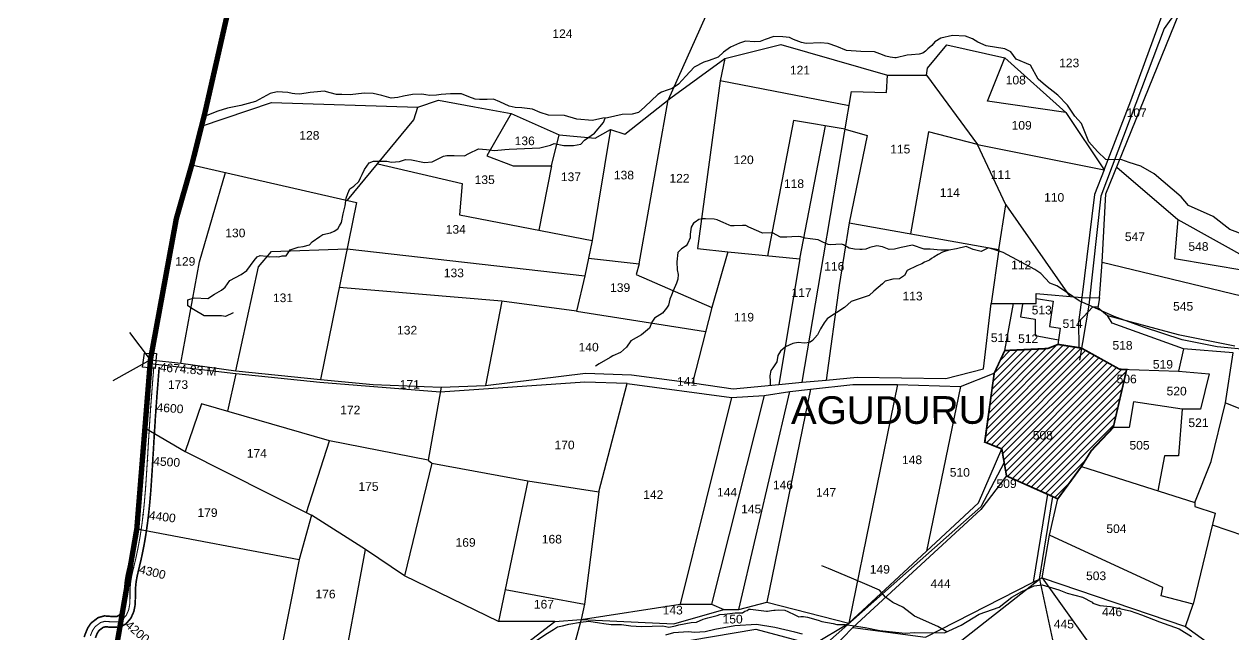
# Model space of a CAD drawing. Header units: inches. Extents: x 201585 to 225365, y 1598878 to 1613111.
# Drawn here: x 207252 to 209492, y 1607936 to 1609067 of the extents above; entities that cross this region are included whole.
import ezdxf
from ezdxf.enums import TextEntityAlignment as Align

# ---------------------------------------------------------------- set-up
doc = ezdxf.new("R2010")
doc.units = ezdxf.units.IN
doc.header["$LTSCALE"] = 15
doc.header["$MEASUREMENT"] = 0
doc.linetypes.add('DASHED2', pattern=[0.375, 0.25, -0.125])
doc.linetypes.add('HIDDEN2', pattern=[0.1875, 0.125, -0.0625])
for name, color, linetype in [('CANAL1', 7, 'Continuous'), ('CHANAGE', 1, 'Continuous'), ('PLOT', 7, 'Continuous'), ('PLOTS', 7, 'Continuous'), ('PLOTS NO', 7, 'Continuous'), ('ROAD', 1, 'Continuous'), ('STREAM', 4, 'Continuous'), ('VILLAGE BOUNDARY STONES', 1, 'Continuous'), ('VILLAGE BOUNDRY', 5, 'Continuous')]:
    doc.layers.add(name, color=color, linetype=linetype)
doc.styles.get("Standard").update_dxf_attribs({"font": 'arial.ttf'})

msp = doc.modelspace()

# ---------------------------------------------------------------- hatches: boundary and pattern name
at = {"layer": 'ROAD'}
h = msp.add_hatch(dxfattribs=at)
h.set_pattern_fill('ANSI31', color=30, scale=71.857208, angle=0.0563)
h.set_pattern_definition([(45.0563, (209817.5645, 1606556.82), (-6.35758, 6.345095), [])])
h.paths.add_polyline_path([(209167.4, 1608186.8), (209211.5, 1608247), (209229.3, 1608275.7), (209270.4, 1608319.2), (209295.2, 1608426.6), (209282.2, 1608427), (209211.4, 1608466.3), (209167.9, 1608473.1), (209149.1, 1608465.5), (209069.3, 1608461.7), (209049.8, 1608419.8), (209032.1, 1608292.1), (209063.8, 1608279.2), (209072.6, 1608229.2)])

# ---------------------------------------------------------------- linework, layer by layer
at = {"layer": 'CANAL1', "color": 200, "linetype": 'ByBlock', "ltscale": 40, "const_width": 3}
for points in [[(207363.4, 1607930.4), (207365.5, 1607936.3), (207370, 1607947.2), (207376, 1607956.2), (207389.2, 1607966.4), (207400.6, 1607969.7), (207415.3, 1607968.6), (207424.1, 1607968.5), (207428.2, 1607970.8), (207433, 1607976.3), (207436.3, 1607983.8), (207437.9, 1607992.3), (207438.3, 1608002.1), (207438.3, 1608012.8), (207438.4, 1608020.9), (207439.9, 1608035.5), (207441.8, 1608046.5), (207444.2, 1608057), (207447.8, 1608071.8), (207449.1, 1608077.5), (207451.3, 1608087.6), (207453.4, 1608097.8), (207455.3, 1608108), (207457.1, 1608118.3), (207458.7, 1608128.6), (207460.2, 1608138.9), (207461, 1608144.5), (207462.8, 1608159.6), (207463.9, 1608170), (207464.9, 1608180.4), (207465.9, 1608190.8), (207466.7, 1608201.3), (207467.5, 1608211.7), (207468.3, 1608222.2), (207468.9, 1608232.7), (207469.6, 1608243.5), (207470.3, 1608253.7), (207470.9, 1608264.2), (207471.5, 1608274.8), (207472.1, 1608285.3), (207472.8, 1608295.8), (207473.4, 1608306.4), (207474, 1608316.9), (207474.7, 1608327.4), (207475.4, 1608338), (207475.7, 1608343.3), (207476.8, 1608359.1), (207477.6, 1608369.6), (207478.4, 1608380.2), (207479.2, 1608390.7), (207480, 1608401.2), (207480.9, 1608411.7), (207481.7, 1608422.3), (207482.5, 1608432.8)], [(207384.2, 1607929.1), (207387.8, 1607937.8), (207390.8, 1607942.5), (207398.4, 1607948.3), (207402.6, 1607949.5), (207414.5, 1607948.6), (207429.1, 1607948.5), (207440.9, 1607954.9), (207450, 1607965.5), (207455.5, 1607977.9), (207457.8, 1607990), (207458.3, 1608001.7), (207458.3, 1608012.7), (207458.4, 1608019.8), (207459.7, 1608032.7), (207461.4, 1608042.5), (207463.7, 1608052.5), (207467.2, 1608067.2), (207468.6, 1608073), (207470.9, 1608083.5), (207473, 1608094), (207475, 1608104.5), (207476.8, 1608115), (207478.5, 1608125.6), (207480, 1608136.2), (207480.8, 1608142), (207482.7, 1608157.3), (207483.8, 1608167.9), (207484.9, 1608178.5), (207485.8, 1608189.1), (207486.7, 1608199.7), (207487.5, 1608210.3), (207488.2, 1608220.8), (207488.9, 1608231.4), (207489.6, 1608242.2), (207490.2, 1608252.5), (207490.8, 1608263), (207491.5, 1608273.6), (207492.1, 1608284.1), (207492.7, 1608294.6), (207493.3, 1608305.1), (207494, 1608315.7), (207494.7, 1608326.2), (207495.3, 1608336.7), (207495.7, 1608342), (207496.8, 1608357.7), (207497.6, 1608368.1), (207498.3, 1608378.6), (207499.1, 1608389.1), (207500, 1608399.7), (207500.8, 1608410.2), (207501.6, 1608420.7), (207502.5, 1608431.2)]]:
    msp.add_lwpolyline(points, dxfattribs=at)
at = {"layer": 'CANAL1', "color": 1, "linetype": 'HIDDEN2', "ltscale": 40, "const_width": 2}
msp.add_lwpolyline([(207374.8, 1607932.7), (207378.9, 1607942.5), (207383.4, 1607949.4), (207393.8, 1607957.4), (207401.6, 1607959.6), (207414.9, 1607958.6), (207426.6, 1607958.5), (207434.6, 1607962.9), (207441.5, 1607970.9), (207445.9, 1607980.9), (207447.8, 1607991.2), (207448.3, 1608001.9), (207448.3, 1608012.8), (207448.4, 1608020.3), (207449.8, 1608034.1), (207451.6, 1608044.5), (207453.9, 1608054.8), (207457.5, 1608069.5), (207458.9, 1608075.3), (207461.1, 1608085.5), (207463.2, 1608095.9), (207465.2, 1608106.3), (207467, 1608116.7), (207468.6, 1608127.1), (207470.1, 1608137.5), (207470.9, 1608143.2), (207472.7, 1608158.5), (207473.9, 1608169), (207474.9, 1608179.5), (207475.8, 1608190), (207476.7, 1608200.5), (207477.5, 1608211), (207478.2, 1608221.5), (207478.9, 1608232.1), (207479.6, 1608242.8), (207480.2, 1608253.1), (207480.9, 1608263.6), (207481.5, 1608274.2), (207482.1, 1608284.7), (207482.7, 1608295.2), (207483.4, 1608305.8), (207484, 1608316.3), (207484.7, 1608326.8), (207485.4, 1608337.3), (207485.7, 1608342.7), (207486.8, 1608358.4), (207487.6, 1608368.9), (207488.4, 1608379.4), (207489.2, 1608389.9), (207490, 1608400.4), (207490.8, 1608411), (207491.7, 1608421.5), (207492.5, 1608432)], dxfattribs=at)
at = {"layer": 'CHANAGE'}
for p in [(207486.7, 1608357.4), (207480.5, 1608257.6), (207472.7, 1608157.9), (207455.1, 1608059.5), (207435.2, 1607963.6)]:
    msp.add_point(p, dxfattribs=at)
at = {"layer": 'PLOT'}
for points in [[(209244.6, 1608559.2), (209249.6, 1608625.8), (209256.8, 1608752.1), (209400, 1609105.4), (209506.7, 1609228.9), (209517.8, 1609409.7), (209675.4, 1609361.6), (209671.2, 1609342.8), (209746.7, 1609313.7), (209934.7, 1609256.8), (209839.4, 1609029.3), (209807.7, 1608930.2), (209912.1, 1608875.7), (209887.9, 1608829.2), (209748.5, 1608865.8), (209735, 1608880.9), (209748.7, 1608953.6), (209787, 1609044.8), (209839, 1609028.2)], [(209253.5, 1608796.6), (209302.9, 1608924.7), (209369.4, 1609107.2), (209268.6, 1609147.2), (209410.9, 1609133), (209477.9, 1609248.8), (209455.6, 1609267.1), (209315.5, 1609271.9), (209290.1, 1609310.1), (209214.8, 1609317), (209210.2, 1609292.8), (209287.8, 1609247.1), (209246.4, 1609160), (209268.6, 1609147.2)], [(207648.2, 1609204.6), (207724.6, 1609184.3), (207948.1, 1609174.8), (208047.7, 1609168.4), (208161.3, 1609161.1), (208255.1, 1609169.9), (208342.3, 1609177.1), (208464.1, 1609186.7), (208565.7, 1609194.6), (208445.8, 1608926.7)], [(207580.9, 1608877.7), (207710.8, 1608922), (207981.7, 1608913), (208019.8, 1608925.8), (208086.7, 1608913.6), (208154.4, 1608901.2), (208243.5, 1608861.5), (208310.2, 1608855.8), (208338.8, 1608871.7), (208365.3, 1608862.8), (208450.6, 1608930.5), (208550.8, 1609003.3), (208654.1, 1609029.5), (208852, 1608972.2), (208924, 1608972.5), (208926.2, 1608985.4), (208961.8, 1609028.8), (209069.2, 1609004.6), (209182.5, 1608903.3), (209253.5, 1608796.6), (209235.9, 1608751.1), (209212, 1608560)], [(208550.8, 1609003.3), (208542, 1608961.9), (208500.2, 1608650.7), (208556.3, 1608645), (208526.2, 1608541.4)], [(209182.5, 1608903.3), (209037.2, 1608924.4), (209069.2, 1609004.6)], [(208780.8, 1608915.6), (208542, 1608961.9)], [(208694.1, 1608402.8), (208733.5, 1608635.7), (208785.2, 1608941.9), (208850.4, 1608940), (208852, 1608972.2)], [(208924, 1608972.5), (209018.8, 1608843.9)], [(207851.3, 1608740.3), (207974.4, 1608889.3), (207981.7, 1608913)], [(208391.9, 1608622.3), (208445.8, 1608926.7)], [(208154.4, 1608901.2), (208109.7, 1608823), (208158.6, 1608804.1), (208229.2, 1608804.2), (208243.5, 1608861.5)], [(208773.4, 1608872.2), (208677.7, 1608888.4), (208629.8, 1608637.6)], [(208338.8, 1608871.7), (208304.6, 1608666.1)], [(208689.7, 1608631.5), (208736.9, 1608878.4)], [(208773.4, 1608872.2), (208814.3, 1608860.6), (208780.8, 1608698.5), (209058.2, 1608649.3), (209071.6, 1608732.1), (209018.8, 1608843.9), (208928.1, 1608867.5), (208894.6, 1608678.3)], [(209018.8, 1608843.9), (209253.5, 1608796.6)], [(207562.9, 1608806.4), (207868, 1608736.5), (207801.3, 1608408.1)], [(207907.3, 1608808.1), (208064, 1608771.7), (208059.1, 1608713.7), (208304.6, 1608666.1), (208291.3, 1608600.2)], [(208229.2, 1608804.2), (208206.1, 1608685.2)], [(209276.9, 1608801.6), (209390.3, 1608704.8), (209526.4, 1608629), (209516, 1608610.2), (209660.1, 1608556.4), (209660.2, 1608515.4), (209708.5, 1608508), (209722.4, 1608490.5), (209727.3, 1608444.2)], [(207542.8, 1608438.2), (207577.1, 1608626.1), (207625.2, 1608792.1)], [(209071.6, 1608732.1), (209189.6, 1608562)], [(208780.8, 1608698.5), (208762.5, 1608582.2), (208738.4, 1608406.6)], [(209390.3, 1608704.8), (209384, 1608632.2), (209516, 1608610.2)], [(207644.6, 1608423.9), (207686.2, 1608616.8), (207710.3, 1608645.5), (207850.5, 1608650.3)], [(207850.5, 1608650.3), (208291.3, 1608600.2), (208275.8, 1608534.7), (208137.4, 1608553), (207835.9, 1608578.5)], [(208556.3, 1608645), (208689.7, 1608631.5), (208650.9, 1608398.8)], [(209058.2, 1608649.3), (209044.4, 1608549.1)], [(208298, 1608633.2), (208391.9, 1608622.3), (208386.2, 1608602.5), (208526.2, 1608541.4), (208490.7, 1608401.8)], [(209249.6, 1608625.5), (209508.2, 1608563.3), (209516, 1608610.2)], [(208024.8, 1608393.9), (208107.1, 1608396.7), (208292.7, 1608420.1), (208377.8, 1608416.7), (208494.4, 1608401.4), (208566.1, 1608390.8), (208650.9, 1608398.8), (208694.1, 1608402.8), (208738.4, 1608406.6), (208795.7, 1608412.4), (208960, 1608409.9), (209029.7, 1608428), (209044.4, 1608549.1), (209127.3, 1608549.2), (209127.3, 1608567.5), (209212, 1608560), (209244.6, 1608559.2), (209241.6, 1608541.4), (209259.9, 1608526.8), (209390.9, 1608491.4), (209495.7, 1608470.5)], [(208137.4, 1608553), (208107.1, 1608396.7)], [(208987.6, 1608395.2), (209049.8, 1608419.8), (209069.3, 1608461.7), (209085.8, 1608549.1)], [(209127.3, 1608558.4), (209159.3, 1608553.6), (209152.3, 1608506.4), (209172.1, 1608503.5), (209169.2, 1608481.6)], [(209212, 1608560), (209206.2, 1608514.2), (209232.8, 1608542.9), (209241.8, 1608542.9)], [(208275.8, 1608534.7), (208514.9, 1608496.9)], [(209102.3, 1608547.8), (209098.7, 1608524), (209125.8, 1608519.9), (209125.7, 1608489.5), (209169.2, 1608481.6), (209167.8, 1608472.8), (209149.1, 1608465.5), (209069.3, 1608461.7)], [(209400.8, 1608465.1), (209268.3, 1608512.3), (209259.9, 1608526.8)], [(209206.2, 1608514.2), (209206.7, 1608467.1)], [(209492.6, 1608457.4), (209400.8, 1608465.1), (209391.5, 1608423.8), (209448.1, 1608418.6), (209432, 1608353.2), (209397.8, 1608353.2), (209307.8, 1608366.6), (209299.9, 1608319.3), (209270.4, 1608319.2), (209229.3, 1608275.7), (209211.5, 1608247), (209167.4, 1608186.8), (209072.6, 1608229.2)], [(209167.8, 1608472.8), (209211.2, 1608466.4), (209282.2, 1608427), (209391.5, 1608423.8)], [(207486.2, 1608444.7), (207542.8, 1608438.2), (207644.6, 1608423.9), (207801.3, 1608408.1), (207899.1, 1608398.5), (208024.8, 1608393.9), (208000.6, 1608258.7), (207818.2, 1608294.2)], [(209421.8, 1608180), (209452.1, 1608255.9), (209478.5, 1608364.5), (209492.6, 1608457.4)], [(208317.1, 1608199.5), (208369.5, 1608400.9), (208291.3, 1608402.8), (208023.2, 1608384.5), (207800.1, 1608402.3), (207644.5, 1608418.7), (207485.6, 1608437.1)], [(207644.5, 1608418.7), (207629.1, 1608349.1)], [(209049.8, 1608419.8), (209032.1, 1608292.1), (209063.8, 1608279.2)], [(209295.2, 1608426.6), (209270.4, 1608319.2)], [(208369.5, 1608400.9), (208563, 1608374.4), (208623.4, 1608378.6), (208671.1, 1608386.1), (208709.3, 1608390.2), (208787.8, 1608398.5), (208870.4, 1608398.6), (208987.6, 1608395.2), (208924.2, 1608089.7)], [(208870.4, 1608398.6), (208780.6, 1607956.4)], [(208563, 1608374.4), (208467.9, 1607991.2)], [(208623.4, 1608378.6), (208525.6, 1607991.3)], [(208576.4, 1607981.7), (208671.1, 1608386.1)], [(208709.3, 1608390.2), (208628.4, 1607995.2)], [(207775.1, 1608161.3), (207818.2, 1608294.2), (207580.7, 1608363.2), (207550.5, 1608274.7)], [(209397.8, 1608353.2), (209391, 1608266.6), (209365.2, 1608266.5), (209352.9, 1608201.9)], [(209478.5, 1608364.5), (209654.7, 1608295.1), (209594.4, 1608090.8)], [(207476.1, 1608318.6), (207550.5, 1608274.7), (207784.6, 1608156.5), (207762.1, 1608074.5)], [(207607.5, 1606760.1), (207807.1, 1606926.5), (207870.6, 1606987.3), (208015.5, 1607087.6), (208111.8, 1607160.3), (208235.3, 1607274.2), (208335.1, 1607374.3), (208425.4, 1607460.2), (208482.2, 1607525), (208513.2, 1607580.4), (208536.8, 1607621.6), (208606.3, 1607696.8), (208657.9, 1607804), (208700.6, 1607878.5), (208714.3, 1607916.4), (208780.6, 1607956.4), (208924.2, 1608089.7), (209020.6, 1608179.1), (209063.8, 1608279.2)], [(208000.6, 1608258.7), (208007.7, 1608252.6), (207956.9, 1608044.1), (207884.9, 1608093), (207784.6, 1608156.5)], [(209063.8, 1608279.2), (209072.6, 1608229.2)], [(208007.7, 1608252.6), (208185.5, 1608220.1), (208131, 1607959.1)], [(209211.5, 1608247), (209421.8, 1608180), (209421.4, 1608172.4), (209458.9, 1608160.4), (209418.6, 1607991.4)], [(209072.6, 1608229.2), (209025.2, 1608167), (208787.8, 1607948.4), (208711.5, 1607869.1), (208670.8, 1607796.5), (208618.5, 1607699.1), (208541.5, 1607614.7), (208491.9, 1607523.1), (208428.5, 1607451.8), (208276.8, 1607297.9), (208197.2, 1607219.8), (208113.7, 1607140.4), (208039.7, 1607093.4), (207885.3, 1606985.4), (207786.7, 1606898.3), (207718.8, 1606843.4), (207605.1, 1606750), (207567.9, 1606711.7), (207496.1, 1606658.5), (207434.7, 1606600.7)], [(208185.5, 1608220.1), (208317.1, 1608199.5), (208290.3, 1607991.7)], [(209148.6, 1608195.3), (209122.1, 1608032.1)], [(209404.4, 1607949.9), (209418.6, 1607991.4), (209359.3, 1608006.8), (209362.3, 1608022.1), (209152.3, 1608119.6), (209167.4, 1608186.8)], [(207461, 1608131.4), (207762.1, 1608074.5), (207676.1, 1607642.5)], [(209453.8, 1608138.8), (209685.7, 1608059.6), (209596.6, 1607813.7)], [(209138.6, 1608040.2), (209152.3, 1608119.6)], [(207717.5, 1607850.5), (207836.2, 1607829.7), (207884.9, 1608093)], [(208235.5, 1607959.5), (208131, 1607959.1), (207956.9, 1608044.1)], [(208787.8, 1607948.4), (208922.4, 1607930.2), (209119.4, 1608030.7), (209138.6, 1608040.2), (209404.4, 1607949.9), (209591.7, 1607814.3), (209864.1, 1607778.7), (209940.7, 1607714.3), (210003.1, 1607712.1), (210027.4, 1607735.1), (210073.2, 1607783.1), (210133, 1607783.1), (210162, 1607691.7), (210236.8, 1607691.7), (210223.9, 1607637.5), (210378, 1607610.5), (210432.3, 1607601)], [(209138.6, 1608040.2), (209264, 1607865)], [(208143.5, 1608018.6), (208290.3, 1607991.7), (208284.1, 1607963.1)], [(208284.1, 1607963.1), (208467.9, 1607991.2), (208525.6, 1607991.3), (208548.5, 1607981.7), (208576.4, 1607981.7), (208628.4, 1607995.2), (208780.6, 1607956.4)], [(208284.1, 1607963.1), (208456, 1607954.9), (208548.5, 1607981.7)], [(207676.1, 1607642.5), (207768.7, 1607764.7), (207858.1, 1607792.1), (208006.8, 1607752.6), (208036.5, 1607767.2), (208099.5, 1607854.6), (208235.5, 1607959.5), (208284.1, 1607963.1), (208272.8, 1607920), (208217.8, 1607899.1)], [(208272.8, 1607920), (208312.7, 1607917.5), (208321, 1607912.8), (208378.8, 1607917.5), (208487.7, 1607924.5), (208608.2, 1607945.3), (208714.3, 1607916.4)]]:
    msp.add_lwpolyline(points, dxfattribs=at)
at = {"layer": 'ROAD'}
for points in [[(209493.1, 1609271.4), (209482, 1609223.2), (209364.8, 1609059.2), (209247.3, 1608748.1), (209224.8, 1608546), (209207.8, 1608444.2)], [(209068.2, 1608254.2), (209025.2, 1608171.9), (208740.9, 1607920.5), (208687.4, 1607846.7), (208653.3, 1607774.7), (208611.5, 1607695.7), (208589.2, 1607671.9), (208487.4, 1607524), (208428.8, 1607457.3), (208113.8, 1607148), (207907.2, 1607006.2), (207865.9, 1606976.8), (207713.9, 1606844.1), (207491, 1606660.7), (207357.5, 1606541), (207252.2, 1606449.6)], [(208007.1, 1605199.5), (208052.8, 1605367.4), (208094.3, 1605487.9), (208164.3, 1605776.6), (208178.8, 1605812.8), (208195.5, 1605885.6), (208235.4, 1606035.8), (208288.1, 1606238.6), (208312.3, 1606381.4), (208369.9, 1606446), (208450.6, 1606678.9), (208503.3, 1606880.1), (208553.1, 1606938.9), (208562.2, 1606973.2), (208576.9, 1607044.2), (208632.9, 1607231.6), (208731.7, 1607410.6), (208781.3, 1607547.5), (208854.2, 1607668.1), (208888, 1607753.5), (208972.2, 1607911.2), (209133.7, 1608037.8), (209158.4, 1608190.9)], [(209133.7, 1608037.8), (209158, 1607925.4)]]:
    msp.add_lwpolyline(points, dxfattribs=at)
at = {"layer": 'ROAD', "color": 30, "const_width": 3.08}
msp.add_lwpolyline([(209167.4, 1608186.8), (209211.5, 1608247), (209229.3, 1608275.7), (209270.4, 1608319.2), (209295.2, 1608426.6), (209282.2, 1608427), (209211.4, 1608466.3), (209167.9, 1608473.1), (209149.1, 1608465.5), (209069.3, 1608461.7), (209049.8, 1608419.8), (209032.1, 1608292.1), (209063.8, 1608279.2), (209072.6, 1608229.2)], close=True, dxfattribs=at)
at = {"layer": 'STREAM'}
for points in [[(209514.3, 1608675.9), (209486.6, 1608686), (209455.8, 1608710.3), (209409.5, 1608730.5), (209396.2, 1608746.9), (209346.1, 1608789.7), (209321.6, 1608803.4), (209299.8, 1608810.3), (209286, 1608815.6), (209256.7, 1608816.1), (209241.3, 1608831), (209225.3, 1608849), (209211.5, 1608882.5), (209199.2, 1608896.2), (209185.4, 1608916.9), (209167.8, 1608935.5), (209144.9, 1608953.5), (209131.1, 1608964.7), (209116.9, 1608991.1), (209090.6, 1609002.3), (209080.5, 1609015.6), (209069.2, 1609021.5), (209035, 1609026.8), (209019.5, 1609033.7), (209009.3, 1609039.6), (208996.5, 1609044.9), (208972.4, 1609046), (208951, 1609041.2), (208939.8, 1609034.2), (208933.9, 1609027.2), (208926.9, 1609021.4), (208922.7, 1609017.1), (208917.3, 1609013.3), (208910.4, 1609011.2), (208896.5, 1609010.1), (208888.4, 1609009.6), (208868.1, 1609004.7), (208865.4, 1609004.7), (208856.9, 1609005.8), (208848.8, 1609007.9), (208838.1, 1609011.7), (208828, 1609015.4), (208802.8, 1609016.4), (208775.8, 1609017.9), (208758.4, 1609025.8), (208741.9, 1609031.3), (208728.1, 1609032.3), (208701.6, 1609031.1), (208692.7, 1609032.7), (208677.8, 1609038.4), (208670.3, 1609042.1), (208658.1, 1609043.7), (208641.6, 1609044.2), (208625.2, 1609038.5), (208615.8, 1609035.1), (208605.6, 1609034.1), (208588.7, 1609035.5), (208577.6, 1609031.8), (208560.9, 1609024.2), (208548.1, 1609015), (208538.5, 1609005.9), (208521.4, 1608999.4), (208511.5, 1608996.7), (208493.6, 1608987), (208478.6, 1608970.4), (208465, 1608955.4), (208452.7, 1608947.5), (208443.5, 1608944.4), (208433.3, 1608940.9), (208426.7, 1608936.4), (208402.5, 1608913.6), (208390.5, 1608903.4), (208378.8, 1608900.3), (208360.6, 1608899.5), (208333.3, 1608893.2), (208324.6, 1608892.7), (208305.6, 1608888.2), (208276.3, 1608890.6), (208253.5, 1608897.8), (208224, 1608898.4), (208208.4, 1608903.2), (208194, 1608909.5), (208174.2, 1608912), (208162.3, 1608912.6), (208150.8, 1608914.9), (208133.5, 1608922.9), (208122.2, 1608927.6), (208110.1, 1608927), (208096.2, 1608927.3), (208087.9, 1608927.7), (208076.4, 1608932.1), (208062.8, 1608937.5), (208055.8, 1608937.9), (208042.4, 1608937.6), (208025.2, 1608936.4), (208016, 1608935.4), (208003.4, 1608934.8), (207996.4, 1608936.2), (207989.3, 1608937.3), (207972.1, 1608936.3), (207955, 1608933.7), (207944.9, 1608931.1), (207932.1, 1608929.8), (207915.3, 1608934.8), (207899.2, 1608938.4), (207882.4, 1608939.1), (207856.4, 1608936.2), (207840.9, 1608936.3), (207831.3, 1608936.4), (207819.4, 1608939.9), (207808.1, 1608942.5), (207795.5, 1608941.4), (207782.2, 1608940.2), (207763, 1608937.1), (207753.9, 1608937.6), (207748.9, 1608938.6), (207740.7, 1608940.3), (207720.9, 1608941.6), (207707.8, 1608938.6), (207680.8, 1608923.7), (207654, 1608916.4), (207629, 1608911.1), (207610.9, 1608905.6), (207593.5, 1608898.7), (207585.2, 1608895)], [(207639.4, 1608531.4), (207625.3, 1608524.7), (207618, 1608525.8), (207585.9, 1608525.8), (207566, 1608538), (207555.4, 1608544.4), (207555.4, 1608555.6), (207567.3, 1608559.6), (207592.5, 1608558.3), (207605.2, 1608566.1), (207617.9, 1608573.5), (207624.6, 1608579.3), (207633.1, 1608591.5), (207654.2, 1608602.6), (207664.9, 1608610), (207678.6, 1608628.5), (207683.8, 1608635.5), (207689.3, 1608638.1), (207701.2, 1608636.7), (207706.4, 1608635.6), (207719.7, 1608636.3), (207724.1, 1608635.6), (207730.4, 1608637.1), (207737.8, 1608637.1), (207745.2, 1608648.2), (207760, 1608653.4), (207769.3, 1608654.9), (207780.7, 1608657.5), (207785.9, 1608663.4), (207800.3, 1608673.4), (207805.5, 1608676.7), (207820, 1608680), (207826.8, 1608683.1), (207833.2, 1608687.2), (207836.7, 1608692.7), (207840.1, 1608699), (207843.4, 1608715.5), (207847.2, 1608730.3), (207848.6, 1608744.3), (207852.1, 1608753.2), (207855.8, 1608761.7), (207862.9, 1608766.8), (207872.5, 1608775.4), (207875.7, 1608782.1), (207878.7, 1608788), (207882.9, 1608797.2), (207891.4, 1608809.8), (207899.6, 1608812.7), (207924.1, 1608813), (207933, 1608811.2), (207947.5, 1608812.1), (207959.1, 1608815.8), (207970, 1608815.6), (207994.3, 1608810.6), (208008.4, 1608811.4), (208014.6, 1608814.7), (208029, 1608822.4), (208035.3, 1608823.6), (208043.3, 1608823.7), (208049.1, 1608823.4), (208068.1, 1608822.9), (208076.4, 1608827.1), (208094.2, 1608835.6), (208109.1, 1608834.5), (208123.7, 1608832.5), (208143, 1608834.3), (208150.7, 1608835), (208207.6, 1608837.9), (208227.8, 1608842.6), (208234.4, 1608845.4), (208252.1, 1608841.8), (208270.2, 1608842), (208283.6, 1608844.6), (208290.4, 1608852.1), (208309.3, 1608864.8), (208325.9, 1608884.9), (208328.9, 1608892.9)], [(208770.2, 1608658), (208766.5, 1608659.3), (208756.3, 1608658.6), (208747, 1608657.7), (208741.8, 1608658.1), (208732.3, 1608662.8), (208723.7, 1608667), (208708.5, 1608669), (208699.6, 1608670.2), (208691.6, 1608672.8), (208686.3, 1608673.5), (208674.8, 1608672.8), (208665.5, 1608671.8), (208654, 1608672.2), (208645.7, 1608676.1), (208640, 1608679.2), (208636.9, 1608680.1), (208620.5, 1608679.7), (208613.3, 1608682.2), (208595.1, 1608690.7), (208589.2, 1608693.5), (208583.5, 1608693.8), (208567.7, 1608693.1), (208561.8, 1608693.1), (208558.6, 1608694.3), (208547.3, 1608699.3), (208537.9, 1608703.6), (208536.1, 1608704.4), (208531, 1608705.4), (208514.5, 1608705.7), (208509.1, 1608705.9), (208502.4, 1608704.5), (208495.9, 1608700.1), (208492.5, 1608697.8), (208488.1, 1608690.5), (208486.4, 1608677.6), (208486.4, 1608670.7), (208482.3, 1608660.7), (208478.7, 1608655.9), (208470.4, 1608650.2), (208463.6, 1608643.4), (208461.9, 1608626), (208462, 1608611.6), (208463.9, 1608602.5), (208463.7, 1608594.2), (208461, 1608586.6), (208454.8, 1608572.5), (208451.7, 1608564.4), (208448.8, 1608557), (208446.2, 1608545.7), (208442.3, 1608540.5), (208435.1, 1608531), (208420, 1608521.8), (208415.1, 1608514.3), (208411.1, 1608503), (208396.4, 1608490.9), (208386, 1608485.1), (208376.6, 1608479.9), (208368.6, 1608468.2), (208357.4, 1608458.1), (208343.3, 1608452.1), (208338.2, 1608449.1), (208317.5, 1608436.9), (208310.8, 1608433)], [(209567.3, 1608459), (209462.8, 1608468.9), (209397.8, 1608481.5), (209326.4, 1608504.8), (209272.2, 1608524.7), (209207.3, 1608553.8), (209185.8, 1608568.5), (209165.5, 1608581.9), (209153, 1608586.9), (209136, 1608604.4), (209124.8, 1608612.1), (209066.1, 1608643.7), (209039.3, 1608652.1), (209025.3, 1608645.7), (209010.9, 1608648.9), (208997.7, 1608654.4), (208979.7, 1608650.4), (208965.7, 1608648), (208954.1, 1608644.4), (208946.1, 1608639.6), (208937.7, 1608634.8), (208933.3, 1608632.4), (208929.7, 1608629.2), (208920.5, 1608625.6), (208915.7, 1608622.4), (208906.2, 1608618.8), (208888.6, 1608610), (208883.8, 1608601.2), (208874.2, 1608594.8), (208861.8, 1608594), (208847.8, 1608590.4), (208842.6, 1608585.2), (208827, 1608571.6), (208817.8, 1608564), (208784.8, 1608552.6), (208772.1, 1608541.8), (208758.1, 1608532.2), (208748.1, 1608525.8), (208740.1, 1608520.6), (208734.9, 1608513.4), (208727.7, 1608502.3), (208722.1, 1608491.1), (208713.3, 1608480.3), (208708.9, 1608477.5), (208703, 1608476.3), (208698.2, 1608475.5), (208686.6, 1608476.7), (208676.6, 1608474.6), (208663, 1608468.6), (208653.8, 1608460.7), (208648.6, 1608452.3), (208646.7, 1608440.7), (208639.8, 1608429.4), (208636, 1608425), (208634, 1608414.8), (208634.8, 1608404.3), (208634.3, 1608396.9)], [(208965.7, 1608648), (208951, 1608648), (208931.1, 1608650), (208920, 1608650), (208898.4, 1608657.2), (208877.6, 1608652.7), (208865.2, 1608650), (208855.3, 1608649.1), (208842.8, 1608654), (208832, 1608655.7), (208819.4, 1608653.1), (208811.9, 1608649.6), (208804.9, 1608648.9), (208800.7, 1608648.9), (208790.7, 1608649.8), (208781, 1608651.7), (208770.2, 1608658)], [(208961.7, 1607940.4), (208945, 1607950.2), (208902.1, 1607969.2), (208880.6, 1607986.1), (208861.9, 1607994.6), (208848.4, 1608004.2), (208837.1, 1608017.7), (208809.9, 1608029.1), (208773.7, 1608044.3), (208742.5, 1608057.4), (208730.4, 1608062.5)], [(208196.9, 1607921.1), (208221.7, 1607937.6), (208233.2, 1607944.2), (208240.8, 1607949.2), (208250, 1607951.4), (208261.8, 1607954.6), (208283.3, 1607957.8), (208298.7, 1607960), (208318.6, 1607957), (208326.4, 1607955.8), (208339.9, 1607954), (208359.1, 1607953.5), (208376.3, 1607951.3), (208396.4, 1607950.1), (208435.5, 1607951.2), (208446.7, 1607949), (208459.3, 1607951.2), (208465.1, 1607953), (208488.5, 1607957.6), (208497.9, 1607958.2), (208510.6, 1607963.8), (208519.2, 1607966.2), (208536.2, 1607970.2), (208541.2, 1607972), (208549.9, 1607972.6), (208569.5, 1607975.4), (208583.3, 1607975.4), (208587.6, 1607978.4), (208591.8, 1607980), (208595, 1607982.2), (208598.4, 1607982), (208623, 1607979), (208627.6, 1607978.2), (208629.9, 1607978.4), (208637, 1607979.6), (208641.1, 1607980.2), (208643.9, 1607980.6), (208650.6, 1607980.9), (208661.7, 1607980.3), (208667.2, 1607977.8), (208680.1, 1607971.5), (208687.6, 1607968.2), (208691.6, 1607968.3), (208696.4, 1607968.3), (208703.5, 1607967.5), (208723.4, 1607962), (208730.2, 1607959.4), (208751.3, 1607955.5), (208758.4, 1607953.6), (208774.2, 1607953.7), (208810.9, 1607947.9), (208837.6, 1607942.7), (208884.9, 1607937.8), (208902.5, 1607938.8), (208957.7, 1607938.5), (208988.3, 1607952.6), (209021.9, 1607972.8), (209059.2, 1607986), (209082.7, 1608004.3), (209101, 1608015.1), (209123.5, 1608025.2), (209138.8, 1608027.5), (209169.5, 1608018.1), (209184.8, 1608011.6), (209213.2, 1608004.4), (209231.2, 1607995), (209232.5, 1607993.4), (209245.7, 1607989), (209265, 1607987.4), (209301.9, 1607979), (209322.4, 1607971.5), (209356, 1607958.8), (209392.2, 1607945.8), (209415.4, 1607931.5)], [(208694.7, 1607935.8), (208680.4, 1607939.6), (208643.2, 1607948.4), (208609, 1607953.8), (208569.3, 1607951.3), (208532.2, 1607944.5), (208514.2, 1607939.9), (208494.5, 1607939.1), (208483.2, 1607940.4), (208455.3, 1607938.5), (208440.6, 1607934.2)]]:
    msp.add_lwpolyline(points, dxfattribs=at)
at = {"layer": 'VILLAGE BOUNDARY STONES'}
msp.add_lwpolyline([(207475.5, 1608457.1), (207497.2, 1608456), (207495.1, 1608428.6), (207471.8, 1608430.8)], close=True, dxfattribs=at)
at = {"layer": 'VILLAGE BOUNDRY', "linetype": 'DASHED2', "ltscale": 8, "const_width": 10}
msp.add_lwpolyline([(207631, 1609095.4), (207587.2, 1608902.8), (207562.9, 1608806.4), (207534.2, 1608706.4), (207486.2, 1608444.7), (207461, 1608131.4), (207387.2, 1607702.6)], dxfattribs=at)
at = {"layer": 'VILLAGE BOUNDRY'}
for points in [[(207486.2, 1608444.7), (207447.9, 1608495.3)], [(207486.2, 1608444.7), (207416.5, 1608405.4)]]:
    msp.add_lwpolyline(points, dxfattribs=at)

# ---------------------------------------------------------------- texts
at = {"layer": 'CHANAGE'}
for s, rotation, p in [('4674.83 M', 355.4136, (207503.5, 1608431.1)), ('4600', 356.0034, (207497.7, 1608356.6)), ('4500', 356.5638, (207491.5, 1608256.9)), ('4400', 353.0599, (207483.6, 1608156.6)), ('4300', 346.3726, (207465.8, 1608056.9)), ('4200', 319.2015, (207443.5, 1607956.4))]:
    msp.add_text(s, height=16, rotation=rotation, dxfattribs=at).set_placement(p, align=Align.MIDDLE_LEFT)
at = {"layer": 'PLOTS', "color": 1}
msp.add_text('AGUDURU', height=51.33, rotation=0.0563, dxfattribs=at).set_placement((208854.3, 1608351.4), align=Align.MIDDLE_CENTER)
at = {"layer": 'PLOTS NO'}
for s, p in [('124', (208231, 1609041.2)), ('123', (209170.1, 1608987.1)), ('121', (208671.2, 1608973.7)), ('108', (209071.1, 1608955.2)), ('107', (209295.1, 1608894.7)), ('109', (209082, 1608871.4)), ('128', (207762.1, 1608852.8)), ('136', (208161.1, 1608842.6)), ('115', (208857, 1608827.2)), ('120', (208566.8, 1608807.4)), ('111', (209043.3, 1608779.8)), ('135', (208087, 1608770.5)), ('137', (208246.8, 1608775.9)), ('138', (208345, 1608779.1)), ('122', (208447.9, 1608773.2)), ('118', (208660.1, 1608763.1)), ('114', (208948.9, 1608746.7)), ('110', (209142.2, 1608737.7)), ('130', (207624.9, 1608671.8)), ('134', (208033.4, 1608678.5)), ('547', (209291.9, 1608664.7)), ('548', (209409.6, 1608646.7)), ('129', (207532.1, 1608619)), ('116', (208734.8, 1608609.9)), ('112', (209081.1, 1608612.5)), ('133', (208029.8, 1608597.7)), ('139', (208337.9, 1608570.4)), ('117', (208674.1, 1608561.1)), ('131', (207713.2, 1608551.5)), ('113', (208879.8, 1608554.7)), ('545', (209381.2, 1608535.7)), ('119', (208567.4, 1608515.6)), ('513', (209119.2, 1608528.7)), ('132', (207943.2, 1608491.5)), ('514', (209176.4, 1608503.6)), ('511', (209043.5, 1608477.4)), ('512', (209094, 1608475.8)), ('140', (208279.6, 1608460)), ('518', (209268.9, 1608463.4)), ('519', (209343.7, 1608428.2)), ('506', (209276.6, 1608401)), ('173', (207518.7, 1608390.6)), ('171', (207948.1, 1608390.9)), ('141', (208461.9, 1608396.4)), ('520', (209369.2, 1608378.5)), ('172', (207837.9, 1608343.6)), ('521', (209409.6, 1608319.8)), ('508', (209121.2, 1608296.7)), ('170', (208235, 1608278.7)), ('505', (209300.4, 1608278.1)), ('174', (207664.7, 1608263)), ('148', (208878.9, 1608251.1)), ('510', (208967.4, 1608227.8)), ('175', (207871.6, 1608201.6)), ('146', (208639.7, 1608204.5)), ('509', (209054, 1608206.9)), ('142', (208399.3, 1608186.6)), ('144', (208536.1, 1608191.1)), ('147', (208719.6, 1608190.8)), ('179', (207573.3, 1608153.2)), ('145', (208580.8, 1608159.8)), ('504', (209257.6, 1608123.4)), ('169', (208051.6, 1608097.9)), ('168', (208211.4, 1608104)), ('149', (208819.2, 1608048.1)), ('444', (208931.8, 1608021.3)), ('503', (209219.9, 1608036)), ('176', (207792, 1608002.2)), ('167', (208196.7, 1607983.4)), ('143', (208435.4, 1607972.4)), ('150', (208546.4, 1607955.7)), ('446', (209249.5, 1607969.2)), ('445', (209160.2, 1607946.5))]:
    msp.add_text(s, height=16, dxfattribs=at).set_placement(p)

doc.saveas('drawing.dxf')
